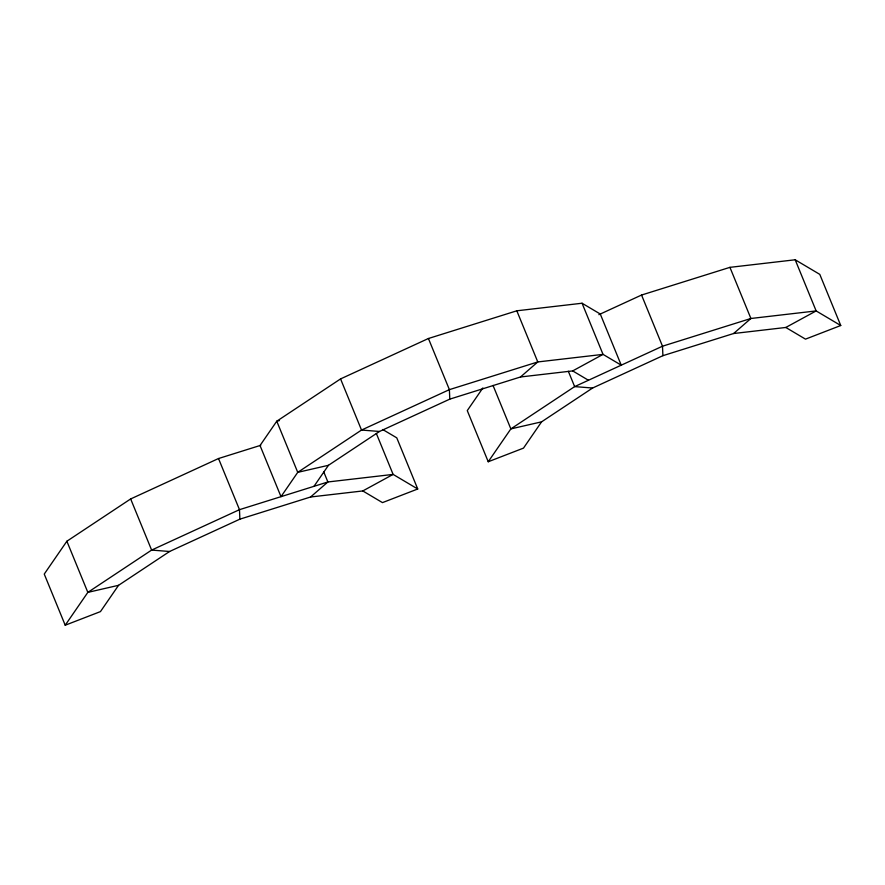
<?xml version="1.0" encoding="UTF-8"?>
<svg xmlns="http://www.w3.org/2000/svg" width="885" height="885" viewBox="0 0 885 885"><rect width="100%" height="100%" fill="white"/><g stroke="black" fill="none" stroke-linecap="round" stroke-linejoin="round"><path stroke-width="1.33" d="M260.743 445.299L218.518 458.53L130.659 498.941L66.873 541.233L44.25 574.077L65.213 625.219L100.459 611.601L118.557 585.317L169.588 551.488L239.879 519.163L310.591 496.994L362.795 490.943L393.117 474.404L417.731 488.996L382.475 502.614L362.795 490.943M65.213 625.219L87.836 592.375L151.623 550.083L239.481 509.672L327.881 481.971L393.117 474.404L376.346 433.484M313.987 486.319L328.468 465.3L379.499 431.46L449.79 399.135L520.502 376.977L572.695 370.915L603.028 354.376L621.237 365.173L600.284 314.031L582.064 303.234L516.818 310.801L428.428 338.501L340.559 378.913L276.773 421.205L260.035 445.52L280.999 496.662L297.736 472.347L361.522 430.055L449.392 389.643L537.781 361.943L603.028 354.376L582.064 303.234M482.867 387.951L467.269 410.596L488.232 461.749L523.489 448.12L541.576 421.846L592.607 388.017L662.898 355.681L733.621 333.523L785.814 327.461L816.147 310.923L840.75 325.514L805.494 339.143L785.814 327.461M488.232 461.749L510.855 428.904L574.642 386.612L662.5 346.201L750.9 318.489L816.147 310.923L795.184 259.781L729.937 267.347L641.548 295.048L598.868 314.684M310.591 496.994L327.881 481.971L323.689 471.738M520.502 376.977L537.781 361.943L516.818 310.801M733.621 333.523L750.9 318.489L729.937 267.347M279.45 420.596L276.773 421.205L297.736 472.347L328.468 465.3M541.576 421.846L510.855 428.904L493.034 385.429M118.557 585.317L87.836 592.375L66.873 541.233M592.607 388.017L574.642 386.612L568.347 371.269M379.499 431.46L361.522 430.055L340.559 378.913M169.588 551.488L151.623 550.083L130.659 498.941M795.184 259.781L819.787 274.372L840.75 325.514M572.695 370.915L588.448 380.262M382.707 429.513L396.768 437.843L417.731 488.996M641.548 295.048L662.5 346.201L662.898 355.681M428.428 338.501L449.392 389.643L449.79 399.135M218.518 458.53L239.481 509.672L239.879 519.163"/></g></svg>
